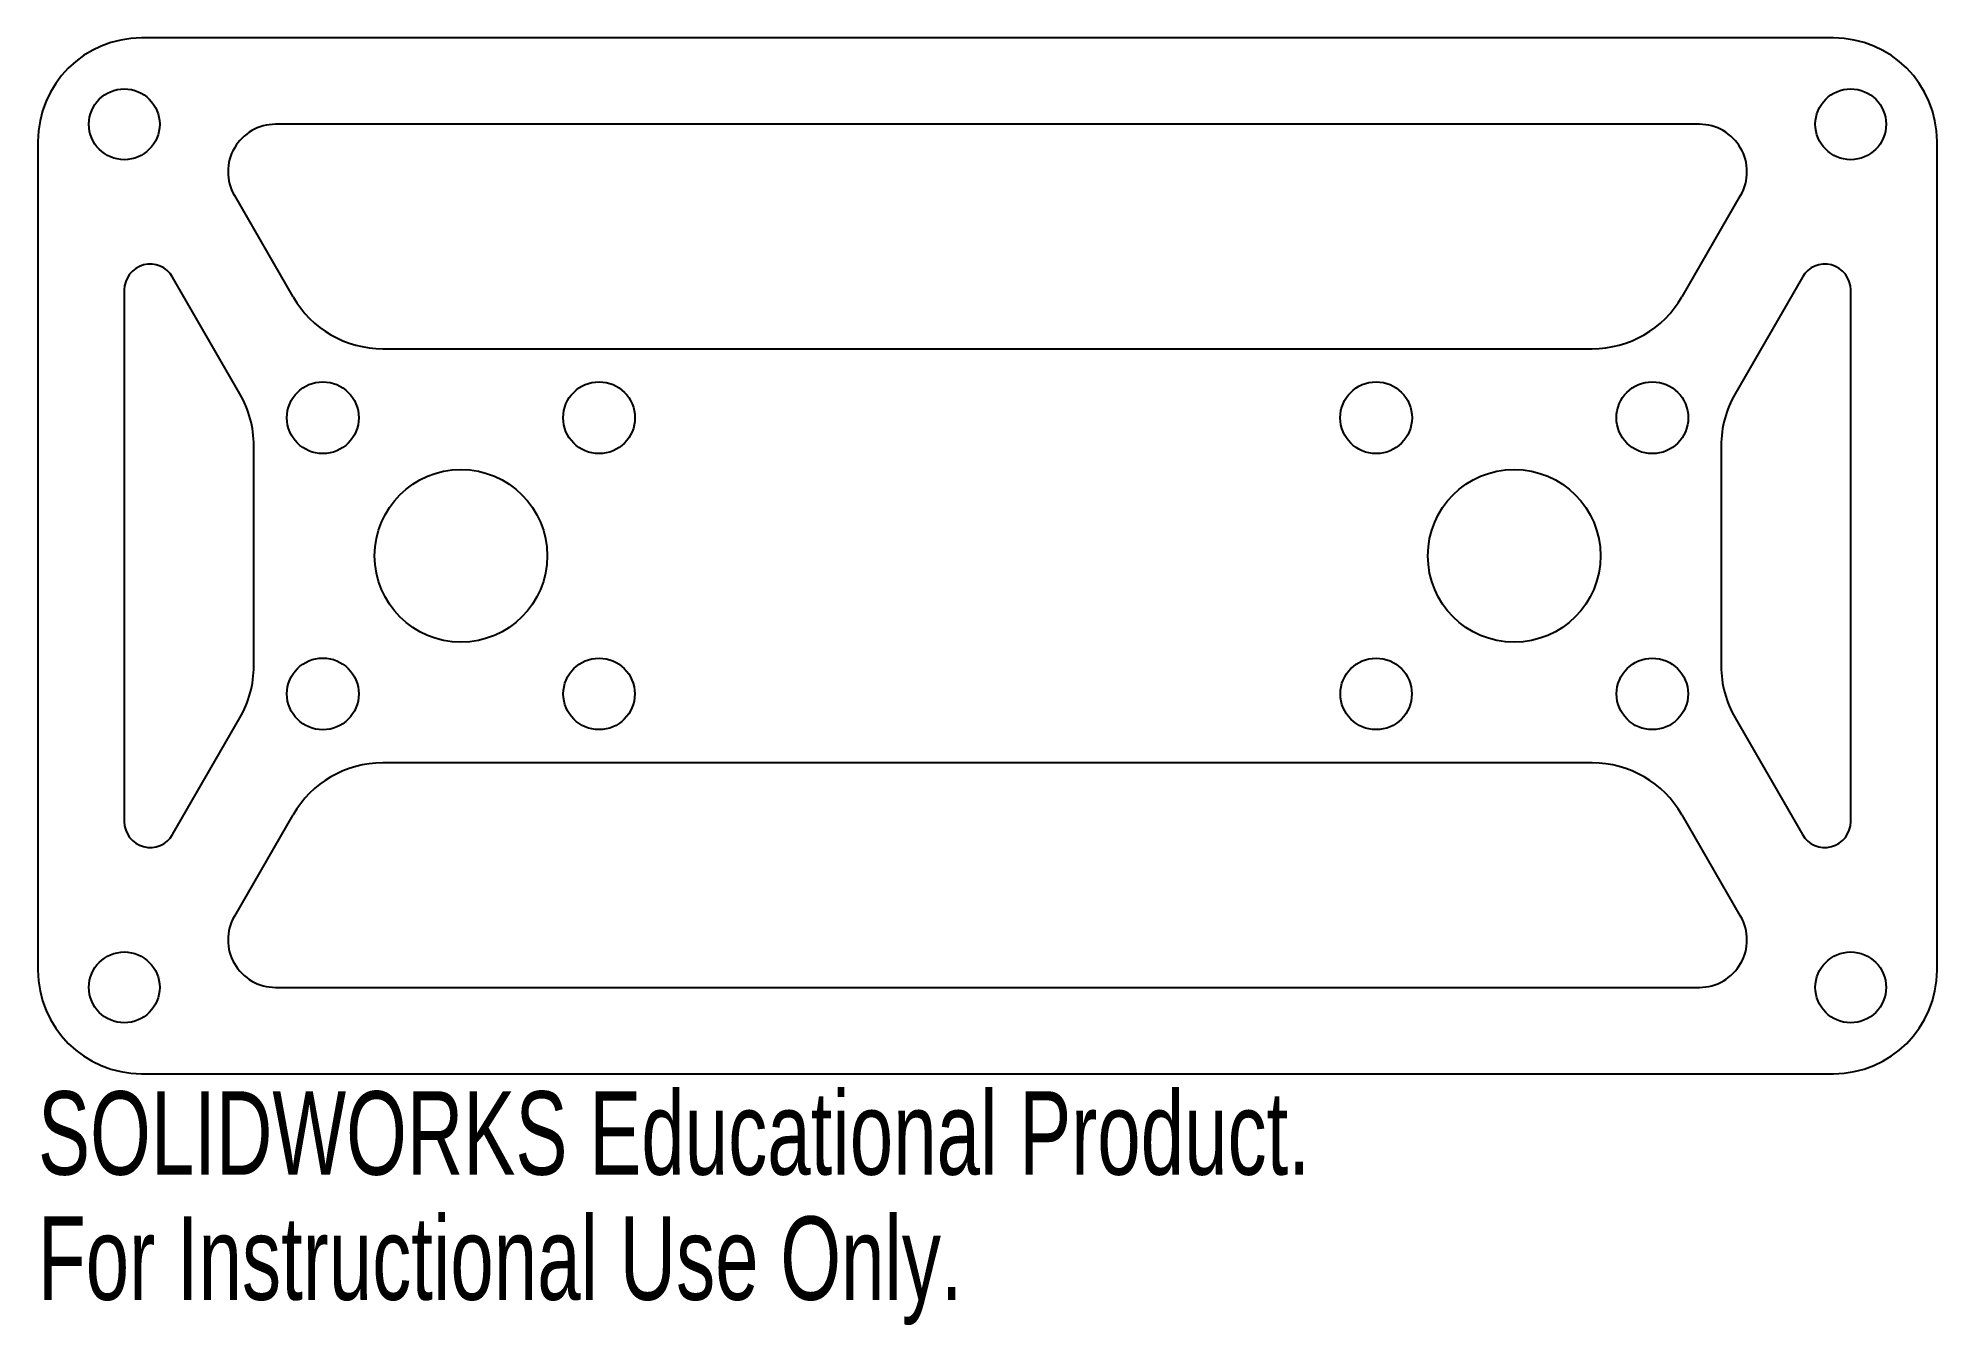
# Model space of a CAD drawing. Header units: millimetres. Extents: x -55 to 55, y -45 to 30.
import ezdxf

# ---------------------------------------------------------------- set-up
doc = ezdxf.new("R2010")
doc.units = ezdxf.units.MM
doc.styles.add('SLDTEXTSTYLE0', font='TXT', dxfattribs={"width": 0.7})

msp = doc.modelspace()

# ---------------------------------------------------------------- linework, layer by layer
at = {"color": 7, "linetype": 'Continuous', "lineweight": 25}
for p, q in [((49, 30), (-49, 30)), ((41.24, 25), (-41.24, 25)), ((-55, 24), (-55, -24)), ((55, -24), (55, 24)), ((-43.62, 20.88), (-40.23, 15)), ((40.23, 15), (43.62, 20.88)), ((-43.3, 9.39), (-47.2, 16.15)), ((47.2, 16.15), (43.3, 9.39)), ((-50, 15.4), (-50, -15.4)), ((50, -15.4), (50, 15.4)), ((-35.03, 12), (35.03, 12)), ((-42.5, -6.39), (-42.5, 6.39)), ((42.5, 6.39), (42.5, -6.39)), ((-47.2, -16.15), (-43.3, -9.39)), ((43.3, -9.39), (47.2, -16.15)), ((35.03, -12), (-35.03, -12)), ((-40.23, -15), (-43.62, -20.88)), ((43.62, -20.88), (40.23, -15)), ((-41.24, -25), (41.24, -25)), ((-49, -30), (49, -30))]:
    msp.add_line(p, q, dxfattribs=at)
for centre, radius in [((-50, 25), 2.05), ((50, 25), 2.05), ((-38.5, 8), 2.08), ((-22.5, 8), 2.08), ((22.51, 8), 2.08), ((38.51, 8), 2.08), ((-30.5, 0), 5), ((30.51, 0), 5), ((-38.5, -8), 2.08), ((-22.5, -8), 2.07), ((22.51, -8), 2.07), ((38.51, -8), 2.07), ((-50, -25), 2.05), ((50, -25), 2.05)]:
    msp.add_circle(centre, radius, dxfattribs=at)
for centre, radius, start, end in [((-49, 24), 6, 90, 180), ((49, 24), 6, 0, 90), ((-41.24, 22.25), 2.75, 90, 209.9816), ((41.24, 22.25), 2.75, 330.0184, 90), ((-48.5, 15.4), 1.5, 29.9816, 180), ((48.5, 15.4), 1.5, 0, 150.0184), ((-35.03, 18), 6, 209.9816, 270), ((35.03, 18), 6, 270, 330.0184), ((-48.5, 6.39), 6, 0, 29.9816), ((48.5, 6.39), 6, 150.0184, 180), ((-48.5, -6.39), 6, 330.0184, 0), ((48.5, -6.39), 6, 180, 209.9816), ((-35.03, -18), 6, 90, 150.0184), ((35.03, -18), 6, 29.9816, 90), ((-48.5, -15.4), 1.5, 180, 330.0184), ((48.5, -15.4), 1.5, 209.9816, 0), ((-41.24, -22.25), 2.75, 150.0184, 270), ((41.24, -22.25), 2.75, 270, 29.9816), ((-49, -24), 6, 180, 270), ((49, -24), 6, 270, 0)]:
    msp.add_arc(centre, radius, start, end, dxfattribs=at)

# ---------------------------------------------------------------- texts
at = {"color": 7, "linetype": 'Continuous', "char_height": 4.8336, "attachment_point": 1, "style": 'SLDTEXTSTYLE0'}
for s, insert in [('SOLIDWORKS Educational Product.', (-55, -31.02)), ('For Instructional Use Only.', (-55, -38.27))]:
    msp.add_mtext(s, dxfattribs=dict(at, insert=insert))

doc.saveas('drawing.dxf')
